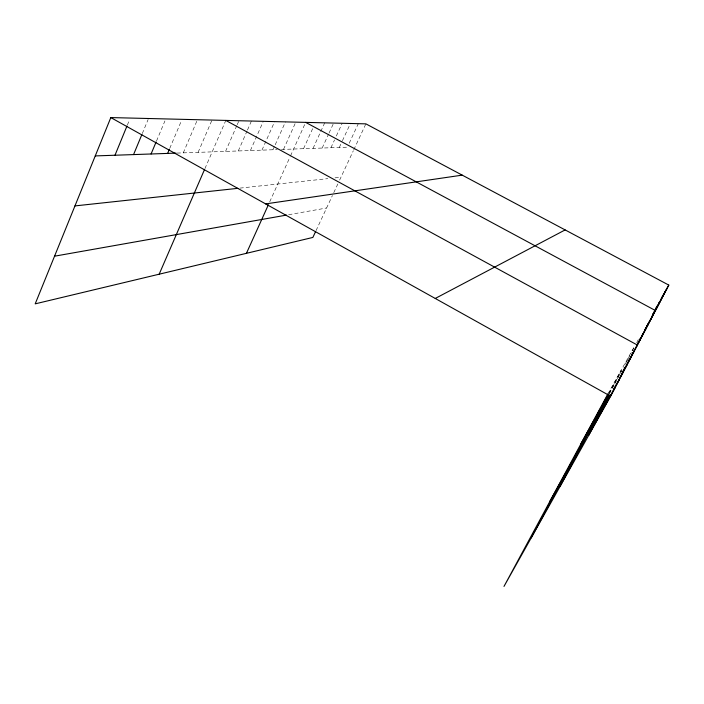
<?xml version="1.0" encoding="UTF-8"?>
<svg xmlns="http://www.w3.org/2000/svg" width="704" height="704" viewBox="0 0 704 704"><rect width="100%" height="100%" fill="white"/><g stroke="black" fill="none" stroke-linecap="round" stroke-linejoin="round"><path stroke-width="0.53" stroke-dasharray="3.52 2.64" d="M127.362 125.083L129.422 120.067M142.296 133.54L148.122 119.504M156.534 140.958L164.93 120.93M169.743 148.394L181.614 120.331M183.278 152.865L197.428 119.706M198.114 152.346L212.001 120.067M204.934 168.608L225.817 120.41M225.562 151.395L236.782 125.682M237.222 124.687L238.946 120.736M238.278 150.955L247.042 131.014M247.482 130.011L251.425 121.044M250.395 150.542L263.314 121.334M261.95 150.137L274.648 121.616M272.985 149.758L274.762 145.772M275.211 144.778L285.454 121.88M283.518 149.389L295.786 122.135M269.72 201.837L290.074 156.851M290.514 155.874L305.668 122.373M303.547 148.694L313.21 127.442M313.06 148.368L324.72 122.848M322.177 148.051L328.601 134.059M329.058 133.056L333.652 123.068M330.924 147.743L334.532 139.92M336.336 136.004L342.206 123.279M339.31 147.453L341.977 141.698M342.426 140.738L350.416 123.482M349.193 143.264L358.301 123.675M316.061 230.586L332.42 195.536M333.766 192.658L337.823 183.973M339.618 180.11L353.346 150.709M353.795 149.758L365.878 123.86M609.409 393.809L614.196 384.833M614.645 383.988L616.889 379.773M617.338 378.937L623.286 367.77M625.17 364.25L631.374 352.598M632.359 350.75L633.838 347.97M636.662 342.681L638.475 339.275M608.854 393.14L621.007 370.48M607.948 393.818L634.348 346.641M609.154 393.281L621.386 371.439M627.123 361.187L628.17 359.322M288.622 214.72L326.612 207.997M239.923 188.118L327.826 178.64M334.998 177.866L340.974 177.214M177.021 153.085L277.2 149.609M281.415 149.459L347.371 147.18"/><path stroke-width="1.06" d="M607.948 393.818L503.985 586.423L610.623 396.238L668.8 285.094L365.878 123.86L110.818 117.577L35.2 303.855L312.866 237.433L315.603 231.563M114.99 155.232L126.949 126.095M133.558 154.59L141.882 134.543M151.078 153.982L156.112 141.962M167.622 153.41L169.321 149.398M159.174 274.199L204.503 169.594M246.426 253.326L268.391 204.776M588.597 435.512L609.849 395.296M559.935 486.631L608.916 394.733M531.177 537.926L607.825 395.067M655.697 308.51L656.744 306.636M661.461 298.206L668.8 285.094M656.445 307.384L657.51 305.474M658.583 303.556L659.648 301.646M660.722 299.737L667.137 288.279M652.872 314.195L665.394 291.597M652.212 315.612L661.69 298.681M652.96 314.512L659.71 302.465M580.941 443.661L608.626 394.222M646.554 326.48L649.176 321.807M650.223 319.933L657.633 306.425M645.216 329.155L653.25 314.794M644.574 330.59L650.936 319.229M639.575 339.821L640.622 337.946M641.67 336.072L648.498 323.875M638.123 342.725L645.938 328.768M636.838 345.356L643.245 333.916M631.91 354.517L632.966 352.616M634.031 350.724L635.096 348.823M636.152 346.931L640.402 339.346M549.657 501.697L609.215 395.393M628.945 360.175L637.41 345.074L225.817 120.41M622.626 371.844L625.794 366.194M626.85 364.311L634.234 351.129M621.914 373.534L630.881 357.535M607.798 399.177L609.91 395.41M619.934 377.52L627.317 364.338M603.442 407.414L610.324 395.146M613.492 389.488L623.542 371.562M598.814 416.178L611.019 394.407M612.084 392.515L619.511 379.262M593.877 425.533L615.217 387.464M435.248 298.461L565.136 229.918M54.542 256.194L286.493 215.098M265.637 203.896L462.211 175.138M74.958 205.911L237.776 188.346M95.251 155.918L175.974 153.12M305.668 122.373L655.468 310.57M110.818 117.577L610.623 396.238"/></g></svg>
